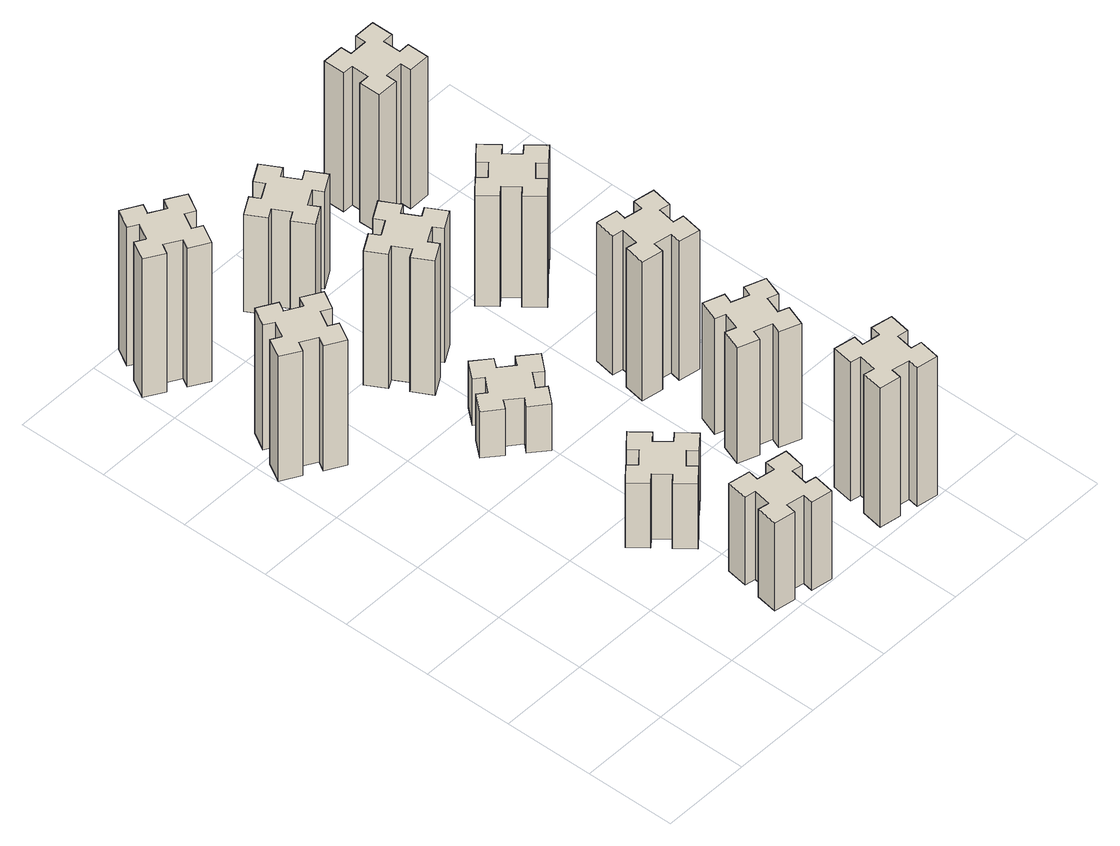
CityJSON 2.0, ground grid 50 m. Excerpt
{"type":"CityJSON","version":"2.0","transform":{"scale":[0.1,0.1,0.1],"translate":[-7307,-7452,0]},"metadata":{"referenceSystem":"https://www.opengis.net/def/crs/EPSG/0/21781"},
"CityObjects":{
"building1":{"type":"Building","attributes":{"class":"1000","function":"1000","usage":"1000","yearOfConstruction":2016,"roofType":"1000","measuredHeight":81,"storeysAboveGround":30,"storeysBelowGround":0},"geometry":[{"type":"Solid","lod":"1","boundaries":[[[[0,1,2,3,4,5,6,7,8,9,10,11,12,13,14,15,16,17,18,19]],[[17,16,20,21]],[[16,15,22,20]],[[15,14,23,22]],[[14,13,24,23]],[[13,12,25,24]],[[12,11,26,25]],[[11,10,27,26]],[[10,9,28,27]],[[9,8,29,28]],[[8,7,30,29]],[[7,6,31,30]],[[6,5,32,31]],[[5,4,33,32]],[[4,3,34,33]],[[3,2,35,34]],[[2,1,36,35]],[[1,0,37,36]],[[0,19,38,37]],[[19,18,39,38]],[[18,17,21,39]],[[24,25,26,27,28,29,30,31,32,33,34,35,36,37,38,39,21,20,22,23]]]]}]},
"building2":{"type":"Building","attributes":{"class":"1000","function":"1000","usage":"1000","yearOfConstruction":2016,"roofType":"1000","measuredHeight":57,"storeysAboveGround":30,"storeysBelowGround":0},"geometry":[{"type":"Solid","lod":"1","boundaries":[[[[40,41,42,43,44,45,46,47,48,49,50,51,52,53,54,55,56,57,58,59]],[[57,56,60,61]],[[56,55,62,60]],[[55,54,63,62]],[[54,53,64,63]],[[53,52,65,64]],[[52,51,66,65]],[[51,50,67,66]],[[50,49,68,67]],[[49,48,69,68]],[[48,47,70,69]],[[47,46,71,70]],[[46,45,72,71]],[[45,44,73,72]],[[44,43,74,73]],[[43,42,75,74]],[[42,41,76,75]],[[41,40,77,76]],[[40,59,78,77]],[[59,58,79,78]],[[58,57,61,79]],[[64,65,66,67,68,69,70,71,72,73,74,75,76,77,78,79,61,60,62,63]]]]}]},
"building3":{"type":"Building","attributes":{"class":"1000","function":"1000","usage":"1000","yearOfConstruction":2016,"roofType":"1000","measuredHeight":90,"storeysAboveGround":30,"storeysBelowGround":0},"geometry":[{"type":"Solid","lod":"1","boundaries":[[[[80,81,82,83,84,85,86,87,88,89,90,91,92,93,94,95,96,97,98,99]],[[97,96,100,101]],[[96,95,102,100]],[[95,94,103,102]],[[94,93,104,103]],[[93,92,105,104]],[[92,91,106,105]],[[91,90,107,106]],[[90,89,108,107]],[[89,88,109,108]],[[88,87,110,109]],[[87,86,111,110]],[[86,85,112,111]],[[85,84,113,112]],[[84,83,114,113]],[[83,82,115,114]],[[82,81,116,115]],[[81,80,117,116]],[[80,99,118,117]],[[99,98,119,118]],[[98,97,101,119]],[[104,105,106,107,108,109,110,111,112,113,114,115,116,117,118,119,101,100,102,103]]]]}]},
"building4":{"type":"Building","attributes":{"class":"1000","function":"1000","usage":"1000","yearOfConstruction":2016,"roofType":"1000","measuredHeight":42,"storeysAboveGround":30,"storeysBelowGround":0},"geometry":[{"type":"Solid","lod":"1","boundaries":[[[[120,121,122,123,124,125,126,127,128,129,130,131,132,133,134,135,136,137,138,139]],[[137,136,140,141]],[[136,135,142,140]],[[135,134,143,142]],[[134,133,144,143]],[[133,132,145,144]],[[132,131,146,145]],[[131,130,147,146]],[[130,129,148,147]],[[129,128,149,148]],[[128,127,150,149]],[[127,126,151,150]],[[126,125,152,151]],[[125,124,153,152]],[[124,123,154,153]],[[123,122,155,154]],[[122,121,156,155]],[[121,120,157,156]],[[120,139,158,157]],[[139,138,159,158]],[[138,137,141,159]],[[144,145,146,147,148,149,150,151,152,153,154,155,156,157,158,159,141,140,142,143]]]]}]},
"building5":{"type":"Building","attributes":{"class":"1000","function":"1000","usage":"1000","yearOfConstruction":2016,"roofType":"1000","measuredHeight":30,"storeysAboveGround":30,"storeysBelowGround":0},"geometry":[{"type":"Solid","lod":"1","boundaries":[[[[160,161,162,163,164,165,166,167,168,169,170,171,172,173,174,175,176,177,178,179]],[[177,176,180,181]],[[176,175,182,180]],[[175,174,183,182]],[[174,173,184,183]],[[173,172,185,184]],[[172,171,186,185]],[[171,170,187,186]],[[170,169,188,187]],[[169,168,189,188]],[[168,167,190,189]],[[167,166,191,190]],[[166,165,192,191]],[[165,164,193,192]],[[164,163,194,193]],[[163,162,195,194]],[[162,161,196,195]],[[161,160,197,196]],[[160,179,198,197]],[[179,178,199,198]],[[178,177,181,199]],[[184,185,186,187,188,189,190,191,192,193,194,195,196,197,198,199,181,180,182,183]]]]}]},
"building6":{"type":"Building","attributes":{"class":"1000","function":"1000","usage":"1000","yearOfConstruction":2016,"roofType":"1000","measuredHeight":87,"storeysAboveGround":30,"storeysBelowGround":0},"geometry":[{"type":"Solid","lod":"1","boundaries":[[[[200,201,202,203,204,205,206,207,208,209,210,211,212,213,214,215,216,217,218,219]],[[217,216,220,221]],[[216,215,222,220]],[[215,214,223,222]],[[214,213,224,223]],[[213,212,225,224]],[[212,211,226,225]],[[211,210,227,226]],[[210,209,228,227]],[[209,208,229,228]],[[208,207,230,229]],[[207,206,231,230]],[[206,205,232,231]],[[205,204,233,232]],[[204,203,234,233]],[[203,202,235,234]],[[202,201,236,235]],[[201,200,237,236]],[[200,219,238,237]],[[219,218,239,238]],[[218,217,221,239]],[[224,225,226,227,228,229,230,231,232,233,234,235,236,237,238,239,221,220,222,223]]]]}]},
"building7":{"type":"Building","attributes":{"class":"1000","function":"1000","usage":"1000","yearOfConstruction":2016,"roofType":"1000","measuredHeight":90,"storeysAboveGround":30,"storeysBelowGround":0},"geometry":[{"type":"Solid","lod":"1","boundaries":[[[[240,241,242,243,244,245,246,247,248,249,250,251,252,253,254,255,256,257,258,259]],[[257,256,260,261]],[[256,255,262,260]],[[255,254,263,262]],[[254,253,264,263]],[[253,252,265,264]],[[252,251,266,265]],[[251,250,267,266]],[[250,249,268,267]],[[249,248,269,268]],[[248,247,270,269]],[[247,246,271,270]],[[246,245,272,271]],[[245,244,273,272]],[[244,243,274,273]],[[243,242,275,274]],[[242,241,276,275]],[[241,240,277,276]],[[240,259,278,277]],[[259,258,279,278]],[[258,257,261,279]],[[264,265,266,267,268,269,270,271,272,273,274,275,276,277,278,279,261,260,262,263]]]]}]},
"building8":{"type":"Building","attributes":{"class":"1000","function":"1000","usage":"1000","yearOfConstruction":2016,"roofType":"1000","measuredHeight":63,"storeysAboveGround":30,"storeysBelowGround":0},"geometry":[{"type":"Solid","lod":"1","boundaries":[[[[280,281,282,283,284,285,286,287,288,289,290,291,292,293,294,295,296,297,298,299]],[[297,296,300,301]],[[296,295,302,300]],[[295,294,303,302]],[[294,293,304,303]],[[293,292,305,304]],[[292,291,306,305]],[[291,290,307,306]],[[290,289,308,307]],[[289,288,309,308]],[[288,287,310,309]],[[287,286,311,310]],[[286,285,312,311]],[[285,284,313,312]],[[284,283,314,313]],[[283,282,315,314]],[[282,281,316,315]],[[281,280,317,316]],[[280,299,318,317]],[[299,298,319,318]],[[298,297,301,319]],[[304,305,306,307,308,309,310,311,312,313,314,315,316,317,318,319,301,300,302,303]]]]}]},
"building9":{"type":"Building","attributes":{"class":"1000","function":"1000","usage":"1000","yearOfConstruction":2016,"roofType":"1000","measuredHeight":75,"storeysAboveGround":30,"storeysBelowGround":0},"geometry":[{"type":"Solid","lod":"1","boundaries":[[[[320,321,322,323,324,325,326,327,328,329,330,331,332,333,334,335,336,337,338,339]],[[337,336,340,341]],[[336,335,342,340]],[[335,334,343,342]],[[334,333,344,343]],[[333,332,345,344]],[[332,331,346,345]],[[331,330,347,346]],[[330,329,348,347]],[[329,328,349,348]],[[328,327,350,349]],[[327,326,351,350]],[[326,325,352,351]],[[325,324,353,352]],[[324,323,354,353]],[[323,322,355,354]],[[322,321,356,355]],[[321,320,357,356]],[[320,339,358,357]],[[339,338,359,358]],[[338,337,341,359]],[[344,345,346,347,348,349,350,351,352,353,354,355,356,357,358,359,341,340,342,343]]]]}]},
"building10":{"type":"Building","attributes":{"class":"1000","function":"1000","usage":"1000","yearOfConstruction":2016,"roofType":"1000","measuredHeight":90,"storeysAboveGround":30,"storeysBelowGround":0},"geometry":[{"type":"Solid","lod":"1","boundaries":[[[[360,361,362,363,364,365,366,367,368,369,370,371,372,373,374,375,376,377,378,379]],[[377,376,380,381]],[[376,375,382,380]],[[375,374,383,382]],[[374,373,384,383]],[[373,372,385,384]],[[372,371,386,385]],[[371,370,387,386]],[[370,369,388,387]],[[369,368,389,388]],[[368,367,390,389]],[[367,366,391,390]],[[366,365,392,391]],[[365,364,393,392]],[[364,363,394,393]],[[363,362,395,394]],[[362,361,396,395]],[[361,360,397,396]],[[360,379,398,397]],[[379,378,399,398]],[[378,377,381,399]],[[384,385,386,387,388,389,390,391,392,393,394,395,396,397,398,399,381,380,382,383]]]]}]},
"building11":{"type":"Building","attributes":{"class":"1000","function":"1000","usage":"1000","yearOfConstruction":2016,"roofType":"1000","measuredHeight":72,"storeysAboveGround":30,"storeysBelowGround":0},"geometry":[{"type":"Solid","lod":"1","boundaries":[[[[400,401,402,403,404,405,406,407,408,409,410,411,412,413,414,415,416,417,418,419]],[[417,416,420,421]],[[416,415,422,420]],[[415,414,423,422]],[[414,413,424,423]],[[413,412,425,424]],[[412,411,426,425]],[[411,410,427,426]],[[410,409,428,427]],[[409,408,429,428]],[[408,407,430,429]],[[407,406,431,430]],[[406,405,432,431]],[[405,404,433,432]],[[404,403,434,433]],[[403,402,435,434]],[[402,401,436,435]],[[401,400,437,436]],[[400,419,438,437]],[[419,418,439,438]],[[418,417,421,439]],[[424,425,426,427,428,429,430,431,432,433,434,435,436,437,438,439,421,420,422,423]]]]}]},
"building12":{"type":"Building","attributes":{"class":"1000","function":"1000","usage":"1000","yearOfConstruction":2016,"roofType":"1000","measuredHeight":90,"storeysAboveGround":30,"storeysBelowGround":0},"geometry":[{"type":"Solid","lod":"1","boundaries":[[[[440,441,442,443,444,445,446,447,448,449,450,451,452,453,454,455,456,457,458,459]],[[457,456,460,461]],[[456,455,462,460]],[[455,454,463,462]],[[454,453,464,463]],[[453,452,465,464]],[[452,451,466,465]],[[451,450,467,466]],[[450,449,468,467]],[[449,448,469,468]],[[448,447,470,469]],[[447,446,471,470]],[[446,445,472,471]],[[445,444,473,472]],[[444,443,474,473]],[[443,442,475,474]],[[442,441,476,475]],[[441,440,477,476]],[[440,459,478,477]],[[459,458,479,478]],[[458,457,461,479]],[[464,465,466,467,468,469,470,471,472,473,474,475,476,477,478,479,461,460,462,463]]]]}]}
},
"vertices":[
[306,2327,0],[356,2414,0],[408,2384,0],[468,2488,0],[364,2548,0],[334,2496,0],[247,2546,0],[277,2598,0],[173,2658,0],[113,2554,0],[165,2524,0],[115,2437,0],[63,2467,0],[3,2363,0],[107,2303,0],[137,2355,0],[224,2305,0],[194,2253,0],[298,2193,0],[358,2297,0],[224,2305,810],[194,2253,810],[137,2355,810],[107,2303,810],[3,2363,810],[63,2467,810],[115,2437,810],[165,2524,810],[113,2554,810],[173,2658,810],[277,2598,810],[247,2546,810],[334,2496,810],[364,2548,810],[468,2488,810],[408,2384,810],[356,2414,810],[306,2327,810],[358,2297,810],[298,2193,810],
[976,274,0],[958,175,0],[899,186,0],[878,67,0],[997,47,0],[1007,106,0],[1105,88,0],[1095,29,0],[1213,8,0],[1234,127,0],[1175,137,0],[1192,235,0],[1251,225,0],[1272,343,0],[1154,364,0],[1144,305,0],[1045,322,0],[1056,381,0],[937,402,0],[917,284,0],[1045,322,570],[1056,381,570],[1144,305,570],[1154,364,570],[1272,343,570],[1251,225,570],[1192,235,570],[1175,137,570],[1234,127,570],[1213,8,570],[1095,29,570],[1105,88,570],[1007,106,570],[997,47,570],[878,67,570],[899,186,570],[958,175,570],[976,274,570],[917,284,570],[937,402,570],
[334,3336,0],[247,3386,0],[277,3438,0],[173,3498,0],[113,3394,0],[165,3364,0],[115,3277,0],[63,3307,0],[3,3203,0],[107,3143,0],[137,3195,0],[224,3145,0],[194,3093,0],[298,3033,0],[358,3137,0],[306,3167,0],[356,3254,0],[408,3224,0],[468,3328,0],[364,3388,0],[356,3254,900],[408,3224,900],[306,3167,900],[358,3137,900],[298,3033,900],[194,3093,900],[224,3145,900],[137,3195,900],[107,3143,900],[3,3203,900],[63,3307,900],[115,3277,900],[165,3364,900],[113,3394,900],[173,3498,900],[277,3438,900],[247,3386,900],[334,3336,900],[364,3388,900],[468,3328,900],
[943,962,0],[866,897,0],[828,943,0],[736,866,0],[813,774,0],[859,813,0],[923,736,0],[877,698,0],[954,606,0],[1046,683,0],[1008,729,0],[1084,793,0],[1123,747,0],[1215,824,0],[1138,916,0],[1092,878,0],[1027,954,0],[1073,993,0],[996,1085,0],[904,1008,0],[1027,954,420],[1073,993,420],[1092,878,420],[1138,916,420],[1215,824,420],[1123,747,420],[1084,793,420],[1008,729,420],[1046,683,420],[954,606,420],[877,698,420],[923,736,420],[859,813,420],[813,774,420],[736,866,420],[828,943,420],[866,897,420],[943,962,420],[904,1008,420],[996,1085,420],
[1084,1837,0],[1008,1902,0],[1046,1948,0],[954,2025,0],[877,1933,0],[923,1894,0],[859,1818,0],[813,1856,0],[736,1764,0],[828,1687,0],[866,1733,0],[943,1669,0],[904,1623,0],[996,1546,0],[1073,1638,0],[1027,1676,0],[1092,1753,0],[1138,1714,0],[1215,1806,0],[1123,1883,0],[1092,1753,300],[1138,1714,300],[1027,1676,300],[1073,1638,300],[996,1546,300],[904,1623,300],[943,1669,300],[866,1733,300],[828,1687,300],[736,1764,300],[813,1856,300],[859,1818,300],[923,1894,300],[877,1933,300],[954,2025,300],[1046,1948,300],[1008,1902,300],[1084,1837,300],[1123,1883,300],[1215,1806,300],
[987,2305,0],[1074,2355,0],[1104,2303,0],[1208,2363,0],[1148,2467,0],[1096,2437,0],[1046,2524,0],[1098,2554,0],[1038,2658,0],[934,2598,0],[964,2546,0],[877,2496,0],[847,2548,0],[743,2488,0],[803,2384,0],[855,2414,0],[905,2327,0],[853,2297,0],[913,2193,0],[1017,2253,0],[905,2327,870],[853,2297,870],[855,2414,870],[803,2384,870],[743,2488,870],[847,2548,870],[877,2496,870],[964,2546,870],[934,2598,870],[1038,2658,870],[1098,2554,870],[1046,2524,870],[1096,2437,870],[1148,2467,870],[1208,2363,870],[1104,2303,870],[1074,2355,870],[987,2305,870],[1017,2253,870],[913,2193,870],
[1884,305,0],[1785,322,0],[1796,381,0],[1677,402,0],[1657,284,0],[1716,274,0],[1698,175,0],[1639,186,0],[1618,67,0],[1737,47,0],[1747,106,0],[1845,88,0],[1835,29,0],[1953,8,0],[1974,127,0],[1915,137,0],[1932,235,0],[1991,225,0],[2012,343,0],[1894,364,0],[1932,235,900],[1991,225,900],[1915,137,900],[1974,127,900],[1953,8,900],[1835,29,900],[1845,88,900],[1747,106,900],[1737,47,900],[1618,67,900],[1639,186,900],[1698,175,900],[1716,274,900],[1657,284,900],[1677,402,900],[1796,381,900],[1785,322,900],[1884,305,900],[1894,364,900],[2012,343,900],
[1096,3177,0],[1046,3264,0],[1098,3294,0],[1038,3398,0],[934,3338,0],[964,3286,0],[877,3236,0],[847,3288,0],[743,3228,0],[803,3124,0],[855,3154,0],[905,3067,0],[853,3037,0],[913,2933,0],[1017,2993,0],[987,3045,0],[1074,3095,0],[1104,3043,0],[1208,3103,0],[1148,3207,0],[1074,3095,630],[1104,3043,630],[987,3045,630],[1017,2993,630],[913,2933,630],[853,3037,630],[905,3067,630],[855,3154,630],[803,3124,630],[743,3228,630],[847,3288,630],[877,3236,630],[964,3286,630],[934,3338,630],[1038,3398,630],[1098,3294,630],[1046,3264,630],[1096,3177,630],[1148,3207,630],[1208,3103,630],
[1631,859,0],[1725,825,0],[1704,769,0],[1817,727,0],[1858,840,0],[1802,861,0],[1836,955,0],[1892,934,0],[1933,1047,0],[1820,1088,0],[1800,1032,0],[1706,1066,0],[1727,1122,0],[1614,1163,0],[1573,1050,0],[1629,1030,0],[1595,936,0],[1539,957,0],[1497,844,0],[1610,803,0],[1595,936,750],[1539,957,750],[1629,1030,750],[1573,1050,750],[1614,1163,750],[1727,1122,750],[1706,1066,750],[1800,1032,750],[1820,1088,750],[1933,1047,750],[1892,934,750],[1836,955,750],[1802,861,750],[1858,840,750],[1817,727,750],[1704,769,750],[1725,825,750],[1631,859,750],[1610,803,750],[1497,844,750],
[1647,1486,0],[1745,1468,0],[1735,1409,0],[1853,1388,0],[1874,1507,0],[1815,1517,0],[1832,1615,0],[1891,1605,0],[1912,1723,0],[1794,1744,0],[1784,1685,0],[1685,1702,0],[1696,1761,0],[1577,1782,0],[1557,1664,0],[1616,1654,0],[1598,1555,0],[1539,1566,0],[1518,1447,0],[1637,1427,0],[1598,1555,900],[1539,1566,900],[1616,1654,900],[1557,1664,900],[1577,1782,900],[1696,1761,900],[1685,1702,900],[1784,1685,900],[1794,1744,900],[1912,1723,900],[1891,1605,900],[1832,1615,900],[1815,1517,900],[1874,1507,900],[1853,1388,900],[1735,1409,900],[1745,1468,900],[1647,1486,900],[1637,1427,900],[1518,1447,900],
[1599,2393,0],[1663,2316,0],[1617,2278,0],[1694,2186,0],[1786,2263,0],[1748,2309,0],[1824,2373,0],[1863,2327,0],[1955,2404,0],[1878,2496,0],[1832,2458,0],[1767,2534,0],[1813,2573,0],[1736,2665,0],[1644,2588,0],[1683,2542,0],[1606,2477,0],[1568,2523,0],[1476,2446,0],[1553,2354,0],[1606,2477,720],[1568,2523,720],[1683,2542,720],[1644,2588,720],[1736,2665,720],[1813,2573,720],[1767,2534,720],[1832,2458,720],[1878,2496,720],[1955,2404,720],[1863,2327,720],[1824,2373,720],[1748,2309,720],[1786,2263,720],[1694,2186,720],[1617,2278,720],[1663,2316,720],[1599,2393,720],[1553,2354,720],[1476,2446,720],
[1665,3155,0],[1765,3155,0],[1765,3095,0],[1885,3095,0],[1885,3215,0],[1825,3215,0],[1825,3315,0],[1885,3315,0],[1885,3435,0],[1765,3435,0],[1765,3375,0],[1665,3375,0],[1665,3435,0],[1545,3435,0],[1545,3315,0],[1605,3315,0],[1605,3215,0],[1545,3215,0],[1545,3095,0],[1665,3095,0],[1605,3215,900],[1545,3215,900],[1605,3315,900],[1545,3315,900],[1545,3435,900],[1665,3435,900],[1665,3375,900],[1765,3375,900],[1765,3435,900],[1885,3435,900],[1885,3315,900],[1825,3315,900],[1825,3215,900],[1885,3215,900],[1885,3095,900],[1765,3095,900],[1765,3155,900],[1665,3155,900],[1665,3095,900],[1545,3095,900]
]}
